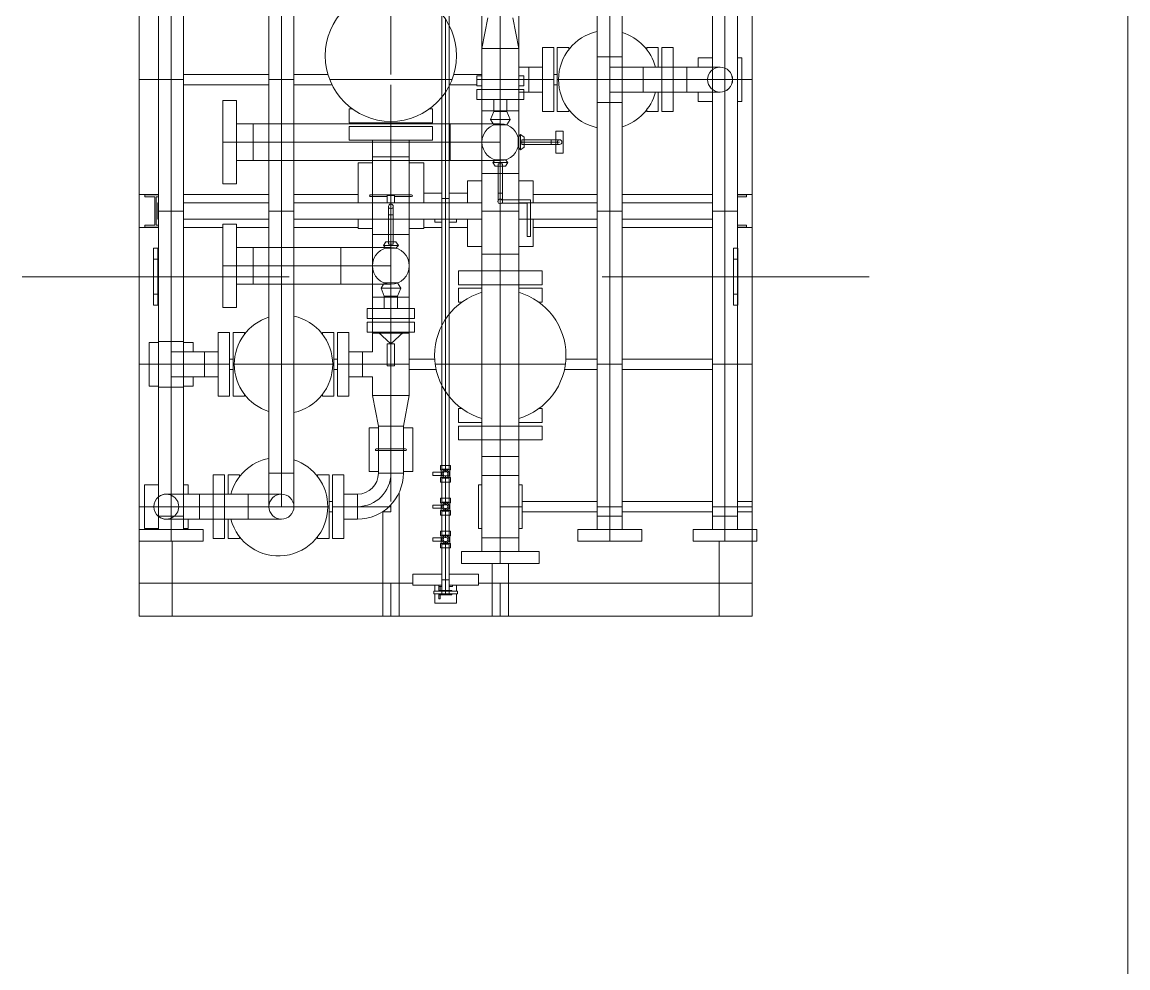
# Model space of a CAD drawing. Header units: inches. Extents: x -1128 to 651, y 96 to 845.
# Drawn here: x -1039.648 to -1035.088, y 711.425 to 715.323 of the extents above; entities that cross this region are included whole.
import ezdxf

# ---------------------------------------------------------------- set-up
doc = ezdxf.new("R2010")
doc.units = ezdxf.units.IN
doc.header["$MEASUREMENT"] = 0
doc.layers.add('EQUIPMENT LAYOUT-EMBED 1_DWG$0$DwgTemplate', color=7, linetype='Continuous')
doc.layers.add('Layout', color=6, linetype='Continuous', lineweight=18)

# ---------------------------------------------------------------- blocks, each defined once
blk = doc.blocks.new('A$C55974CAD')
at = {"layer": 'EQUIPMENT LAYOUT-EMBED 1_DWG$0$DwgTemplate', "color": 1, "lineweight": 0}
for p, q in [((39.65, 17.335), (39.65, 16.735)), ((38.1, 16.8), (38.1, 14)), ((38.1, 16.8), (38.25, 16.8)), ((38.1, 16.8), (38.4429, 16.8)), ((38.1, 16.65), (38.1, 16.8)), ((38.25, 16.8), (38.25, 15.55)), ((38.4953, 16.8), (47.7, 16.8)), ((39.875, 16.8), (40.025, 16.8)), ((39.875, 16.8), (39.875, 16.7112)), ((39.876, 16.775), (39.876, 16.7112)), ((39.885, 16.775), (39.876, 16.775)), ((39.885, 16.728), (39.885, 16.775)), ((40.024, 16.775), (40.015, 16.775)), ((40.015, 16.775), (40.015, 16.728)), ((40.024, 16.7112), (40.024, 16.775)), ((40.025, 16.8), (40.025, 16.7112)), ((39.65, 16.735), (39.65, 16.715)), ((40.015, 16.728), (39.885, 16.728)), ((39.65, 16.715), (39.65, 16.7112)), ((39.65, 16.7112), (39.65, 16.5969)), ((39.885, 16.7112), (39.885, 16.722)), ((39.885, 16.722), (40.015, 16.722)), ((39.9125, 16.7153), (39.9125, 16.7112)), ((39.9125, 16.7153), (39.9875, 16.7153)), ((39.9875, 16.7153), (39.9875, 16.7112)), ((40.015, 16.722), (40.015, 16.7112)), ((38.1, 16.65), (38.4429, 16.65)), ((39.3546, 16.65), (39.3546, 16.65)), ((39.65, 16.5969), (39.65, 16.4183)), ((39.875, 16.5969), (39.875, 16.4183)), ((39.9125, 16.5969), (39.9125, 16.2071)), ((39.9875, 16.5969), (39.9875, 16.2071)), ((40.025, 16.5969), (40.025, 16.2071)), ((40.526, 16.5969), (40.526, 16.2071)), ((40.574, 16.5969), (40.574, 16.2071)), ((39.226, 16.3873), (39.226, 16.3713)), ((39.274, 16.3873), (39.274, 16.3713)), ((39.65, 16.4183), (39.65, 16.115)), ((39.875, 16.3548), (39.875, 16.2071)), ((39.875, 16.0928), (39.875, 15.8)), ((39.9125, 16.0928), (39.9125, 15.2341)), ((39.9875, 16.0928), (39.9875, 15.2341)), ((40.025, 16.0928), (40.025, 15.8)), ((40.526, 16.0928), (40.526, 15.9188)), ((40.574, 16.0928), (40.574, 15.9376)), ((38.576, 15.9327), (38.576, 15.9167)), ((38.624, 15.9327), (38.624, 15.9167)), ((39.226, 15.9103), (39.226, 15.8943)), ((39.274, 15.9103), (39.274, 15.8943)), ((39.226, 15.78), (39.226, 15.78)), ((39.274, 15.78), (39.274, 15.78)), ((38.5772, 15.6875), (38.1, 15.6875)), ((38.1, 15.6125), (38.1, 15.6875)), ((38.576, 15.6893), (38.576, 15.65)), ((39.1073, 15.6875), (39.1072, 15.6875)), ((39.5573, 15.6875), (39.5572, 15.6875)), ((40.3527, 15.6875), (40.3486, 15.6875)), ((38.6638, 15.6125), (38.1, 15.6125)), ((38.6086, 15.65), (38.576, 15.65)), ((39.1073, 15.6125), (39.1072, 15.6125)), ((39.5573, 15.6125), (39.5572, 15.6125)), ((40.3527, 15.6125), (40.3486, 15.6125)), ((39.226, 15.5658), (39.226, 15.4429)), ((39.274, 15.5658), (39.274, 15.4495)), ((39.875, 15.5), (39.875, 15.4167)), ((39.875, 15.3833), (39.875, 15.3)), ((40.526, 15.3812), (40.526, 15.2579)), ((40.574, 15.3623), (40.574, 15.2341)), ((38.25, 15.25), (38.25, 14)), ((38.1, 15.1125), (38.1, 15.1875)), ((38.3399, 15.1875), (38.1, 15.1875)), ((38.3399, 15.1125), (38.1, 15.1125)), ((39.9125, 15.0658), (39.9125, 14.7071)), ((39.9875, 15.0658), (39.9875, 14.7071)), ((38.576, 15.05), (38.576, 14.7071)), ((38.624, 15.05), (38.624, 14.7071)), ((40.526, 15.0199), (40.526, 15.0199)), ((40.574, 15.0199), (40.574, 15.0199)), ((39.875, 15), (39.875, 14.7071)), ((40.025, 15), (40.025, 14.7071)), ((40.526, 14.8896), (40.526, 14.9056)), ((40.574, 14.8896), (40.574, 14.9056)), ((39.226, 14.7071), (39.226, 14.8571)), ((39.274, 14.7071), (39.274, 14.8504)), ((39.65, 14.5928), (39.65, 14.685)), ((38.576, 14.5928), (38.576, 14.1807)), ((38.624, 14.5928), (38.624, 14.1807)), ((39.226, 14.1807), (39.226, 14.5928)), ((39.274, 14.1807), (39.274, 14.5928)), ((39.65, 14.1807), (39.65, 14.5928)), ((39.875, 14.5928), (39.875, 14.1807)), ((39.9125, 14.5928), (39.9125, 14.1807)), ((39.9875, 14.5928), (39.9875, 14.1807)), ((40.025, 14.5928), (40.025, 14.1807)), ((38.1, 14), (38.1, 14.15)), ((38.4429, 14.15), (38.1, 14.15)), ((39.65, 14.065), (39.65, 14.1807)), ((38.576, 14.0664), (38.576, 14)), ((38.624, 14.0664), (38.624, 14)), ((39.65, 13.465), (39.65, 14.065)), ((39.875, 14.0664), (39.875, 14)), ((39.876, 14.0664), (39.876, 14.025)), ((39.885, 14.025), (39.885, 14.0664)), ((40.015, 14.0664), (40.015, 14.025)), ((40.024, 14.025), (40.024, 14.0664)), ((40.025, 14.0664), (40.025, 14)), ((38.25, 14), (38.1, 14)), ((38.4429, 14), (38.1, 14)), ((47.7, 14), (38.4953, 14)), ((38.624, 14), (38.576, 14)), ((40.025, 14), (39.875, 14)), ((39.876, 14.025), (39.885, 14.025)), ((40.015, 14.025), (40.024, 14.025)), ((60.9761, 12.2825), (27.3, 12.2825))]:
    blk.add_line(p, q, dxfattribs=at)
at = {"layer": 'EQUIPMENT LAYOUT-EMBED 1_DWG$0$DwgTemplate', "color": 7, "lineweight": 0}
for p, q in [((38.4429, 16.8001), (38.4429, 16.654)), ((38.4953, 16.8001), (38.4429, 16.8001)), ((38.4953, 16.8001), (38.4953, 16.654)), ((38.5572, 16.7112), (38.4953, 16.7112)), ((38.5428, 16.5969), (38.5428, 16.6764)), ((38.5572, 16.7112), (38.5572, 16.654)), ((38.5572, 16.7112), (38.5572, 16.5969)), ((38.5572, 16.7112), (39.1453, 16.7112)), ((38.6, 16.6764), (38.6, 16.5969)), ((38.6571, 16.6764), (38.6571, 16.5969)), ((39.1453, 16.5969), (39.1453, 16.7112)), ((39.1453, 16.7112), (39.3546, 16.7112)), ((39.1453, 16.7112), (39.1453, 16.5969)), ((39.3546, 16.5969), (39.3546, 16.7112)), ((39.3546, 16.7112), (39.3546, 16.5969)), ((39.3546, 16.7112), (42.2453, 16.7112)), ((38.4429, 16.654), (38.5572, 16.654)), ((38.4429, 16.654), (38.4429, 16.508)), ((38.4953, 16.654), (38.4953, 16.508)), ((38.5572, 16.654), (38.5572, 16.5969)), ((39.1453, 16.654), (38.5572, 16.654)), ((39.3546, 16.654), (39.1453, 16.654)), ((39.1453, 16.654), (39.1454, 16.654)), ((39.1454, 16.654), (39.1454, 16.654)), ((39.1928, 16.654), (39.1928, 16.5969)), ((39.25, 16.5969), (39.25, 16.654)), ((39.3071, 16.5969), (39.3071, 16.654)), ((39.3546, 16.654), (39.3546, 16.654)), ((42.2453, 16.654), (39.3546, 16.654)), ((38.5572, 16.5969), (38.4953, 16.5969)), ((38.5428, 16.524), (38.5428, 16.5969)), ((38.5572, 16.5969), (39.1453, 16.5969)), ((38.6, 16.5969), (38.6, 16.524)), ((38.6571, 16.5969), (38.6571, 16.524)), ((39.1453, 16.5969), (39.3546, 16.5969)), ((39.1928, 16.5969), (39.1928, 16.5016)), ((39.25, 16.5016), (39.25, 16.5969)), ((39.3071, 16.5016), (39.3071, 16.5969)), ((39.3546, 16.5969), (42.2453, 16.5969)), ((38.5428, 16.524), (38.6571, 16.524)), ((38.5428, 16.3024), (38.5428, 16.524)), ((38.6571, 16.524), (38.5428, 16.524)), ((38.6, 16.524), (38.6, 16.3024)), ((38.6, 16.524), (38.6, 16.524)), ((38.6, 16.524), (38.6, 16.524)), ((38.6571, 16.3024), (38.6571, 16.524)), ((38.4953, 16.508), (38.4429, 16.508)), ((39.1928, 16.5016), (39.25, 16.5016)), ((39.1928, 16.5016), (39.1928, 16.4397)), ((39.1928, 16.5016), (39.25, 16.5016)), ((39.25, 16.3873), (39.25, 16.5016)), ((39.25, 16.5016), (39.3071, 16.5016)), ((39.25, 16.5016), (39.25, 16.5016)), ((39.25, 16.5016), (39.25, 16.5016)), ((39.25, 16.5016), (39.3071, 16.5016)), ((39.3071, 16.5016), (39.3071, 16.4397)), ((38.4539, 16.4621), (38.5428, 16.4621)), ((38.4539, 16.4621), (38.4539, 16.4097)), ((38.5428, 16.4621), (38.6, 16.4621)), ((38.6, 16.4621), (38.6571, 16.4621)), ((38.6571, 16.4621), (38.746, 16.4621)), ((38.746, 16.4621), (38.746, 16.4097)), ((39.1039, 16.4397), (39.25, 16.4397)), ((39.1039, 16.4397), (39.1039, 16.3873)), ((39.25, 16.4397), (39.396, 16.4397)), ((39.396, 16.4397), (39.396, 16.3873)), ((38.4539, 16.4097), (38.5428, 16.4097)), ((38.5428, 16.4097), (38.6, 16.4097)), ((38.6, 16.4097), (38.6571, 16.4097)), ((38.6571, 16.4097), (38.746, 16.4097)), ((39.1039, 16.3873), (39.25, 16.3873)), ((39.25, 16.3873), (39.396, 16.3873)), ((39.7, 16.4183), (39.5095, 16.4183)), ((39.5095, 16.3548), (39.5095, 16.4183)), ((39.7, 16.4183), (39.7, 16.2786)), ((39.8905, 16.4183), (39.7, 16.4183)), ((39.8905, 16.3548), (39.8905, 16.4183)), ((40.2645, 16.4183), (40.074, 16.4183)), ((40.074, 16.3548), (40.074, 16.4183)), ((40.2645, 16.4183), (40.2645, 16.2786)), ((40.455, 16.4183), (40.2645, 16.4183)), ((40.455, 16.3548), (40.455, 16.4183)), ((39.7, 16.3548), (39.5095, 16.3548)), ((39.6159, 16.2786), (39.6159, 16.3548)), ((39.8905, 16.3548), (39.7, 16.3548)), ((39.7841, 16.2786), (39.7841, 16.3548)), ((40.2645, 16.3548), (40.074, 16.3548)), ((40.1804, 16.2786), (40.1804, 16.3548)), ((40.455, 16.3548), (40.2645, 16.3548)), ((40.3486, 16.2786), (40.3486, 16.3548)), ((38.5428, 16.3024), (38.6571, 16.3024)), ((38.6, 16.3024), (38.5428, 16.3024)), ((38.5428, 16.3024), (38.5428, 16.15)), ((38.6, 16.3024), (38.6, 16.3024)), ((38.6, 16.3024), (38.6, 16.3024)), ((38.6, 16.3024), (38.6, 16.2071)), ((38.6571, 16.3024), (38.6, 16.3024)), ((38.6571, 16.2071), (38.6571, 16.3024)), ((39.7841, 16.2786), (39.6159, 16.2786)), ((39.6159, 16.2786), (39.6159, 16.2071)), ((39.7, 16.2786), (39.6159, 16.2786)), ((39.7, 16.2071), (39.7, 16.2786)), ((39.7841, 16.2786), (39.7, 16.2786)), ((39.7841, 16.2786), (39.7841, 16.2071)), ((40.2645, 16.2786), (40.1804, 16.2786)), ((40.3486, 16.2786), (40.1804, 16.2786)), ((40.1804, 16.2786), (40.1804, 16.2071)), ((40.3486, 16.2786), (40.2645, 16.2786)), ((40.2645, 16.2071), (40.2645, 16.2786)), ((40.3486, 16.2786), (40.3486, 16.2071)), ((38.6, 16.2071), (38.7524, 16.2071)), ((38.6, 16.2071), (38.6, 16.15)), ((38.6571, 16.15), (38.6571, 16.2071)), ((38.7524, 16.2071), (38.7524, 16.0928)), ((38.7524, 16.2071), (41.5953, 16.2071)), ((38.7524, 16.0928), (38.7524, 16.2071)), ((39.6159, 16.2071), (39.6159, 16.0928)), ((39.7, 16.0928), (39.7, 16.2071)), ((39.7841, 16.2071), (39.7841, 16.0928)), ((40.1804, 16.2071), (40.1804, 16.0928)), ((40.2645, 16.0928), (40.2645, 16.2071)), ((40.3486, 16.2071), (40.3486, 16.0928)), ((38.7524, 16.15), (38.6, 16.15)), ((41.5953, 16.15), (38.7524, 16.15)), ((38.7524, 16.15), (38.7524, 16.15)), ((38.7524, 16.15), (38.7524, 16.15)), ((38.7524, 16.0928), (38.6, 16.0928)), ((38.7524, 16.0928), (41.5953, 16.0928)), ((39.6159, 16.0928), (39.6159, 15.8786)), ((39.7, 15.8786), (39.7, 16.0928)), ((39.7841, 16.0928), (39.7841, 15.8786)), ((40.1804, 16.0928), (40.1804, 15.3786)), ((40.2645, 15.3786), (40.2645, 16.0928)), ((40.3486, 16.0928), (40.3486, 15.3786)), ((38.6, 15.9167), (38.4539, 15.9167)), ((38.4539, 15.8643), (38.4539, 15.9167)), ((38.6, 15.9167), (38.6, 15.8024)), ((38.746, 15.9167), (38.6, 15.9167)), ((38.746, 15.8643), (38.746, 15.9167)), ((39.25, 15.8943), (39.1039, 15.8943)), ((39.1039, 15.8419), (39.1039, 15.8943)), ((39.25, 15.8943), (39.25, 15.78)), ((39.396, 15.8943), (39.25, 15.8943)), ((39.396, 15.8419), (39.396, 15.8943)), ((39.7841, 15.8786), (39.6159, 15.8786)), ((39.6159, 15.8786), (39.7841, 15.8786)), ((39.6159, 15.65), (39.6159, 15.8786)), ((39.7, 15.8786), (39.7, 15.8786)), ((39.7, 15.8786), (39.7, 15.8786)), ((39.7, 15.65), (39.7, 15.8786)), ((39.7841, 15.8786), (39.7841, 15.65)), ((38.6, 15.8643), (38.4539, 15.8643)), ((38.5428, 15.8024), (38.5428, 15.8643)), ((38.746, 15.8643), (38.6, 15.8643)), ((38.6571, 15.8024), (38.6571, 15.8643)), ((39.25, 15.8419), (39.1039, 15.8419)), ((39.1928, 15.78), (39.1928, 15.8419)), ((39.396, 15.8419), (39.25, 15.8419)), ((39.3071, 15.78), (39.3071, 15.8419)), ((40.2732, 15.65), (40.2732, 15.8405)), ((40.2732, 15.8405), (40.3367, 15.8405)), ((40.3367, 15.65), (40.3367, 15.8405)), ((38.6571, 15.8024), (38.5428, 15.8024)), ((38.6, 15.8024), (38.5428, 15.8024)), ((38.6, 15.8024), (38.6, 15.8024)), ((38.6, 15.8024), (38.6, 15.8024)), ((38.6571, 15.8024), (38.6, 15.8024)), ((39.3071, 15.78), (39.1928, 15.78)), ((39.1928, 15.7341), (39.1928, 15.78)), ((39.25, 15.78), (39.1928, 15.78)), ((39.25, 15.78), (39.25, 15.78)), ((39.25, 15.78), (39.25, 15.6666)), ((39.3071, 15.78), (39.25, 15.78)), ((39.3071, 15.7341), (39.3071, 15.78)), ((38.9675, 15.7071), (39.1072, 15.7341)), ((39.1072, 15.5658), (39.1072, 15.7341)), ((39.1073, 15.7341), (39.1073, 15.5658)), ((39.1928, 15.7341), (39.1073, 15.7341)), ((39.3927, 15.7341), (39.3071, 15.7341)), ((39.3927, 15.7341), (39.3927, 15.7038)), ((39.3927, 15.7038), (39.3927, 15.7341)), ((39.3969, 15.7341), (39.3927, 15.7341)), ((39.4429, 15.7341), (39.3969, 15.7341)), ((39.4589, 15.7341), (39.4429, 15.7341)), ((39.4589, 15.7579), (39.4589, 15.65)), ((39.5049, 15.7579), (39.4589, 15.7579)), ((39.5049, 15.7341), (39.4589, 15.7341)), ((39.5049, 15.7579), (39.5049, 15.65)), ((39.5572, 15.7341), (39.5049, 15.7341)), ((39.5572, 15.6801), (39.5572, 15.7341)), ((39.5573, 15.7341), (39.5573, 15.6801)), ((39.6159, 15.7341), (39.5573, 15.7341)), ((39.7841, 15.7341), (39.6159, 15.7341)), ((39.8427, 15.7341), (39.7841, 15.7341)), ((39.8427, 15.7341), (39.8427, 15.6606)), ((39.8427, 15.6606), (39.8427, 15.7341)), ((39.9125, 15.7341), (39.8427, 15.7341)), ((39.9875, 15.7341), (39.9125, 15.7341)), ((40.0159, 15.7341), (39.9875, 15.7341)), ((40.0239, 15.7341), (40.0159, 15.7341)), ((40.1804, 15.7341), (40.0239, 15.7341)), ((40.197, 15.7341), (40.1804, 15.7341)), ((40.197, 15.65), (40.197, 15.7341)), ((40.197, 15.7341), (40.2732, 15.7341)), ((40.197, 15.65), (40.197, 15.7341)), ((38.7524, 15.65), (38.7524, 15.7071)), ((38.856, 15.7071), (38.7524, 15.7071)), ((38.7524, 15.7071), (38.7524, 15.5928)), ((38.864, 15.7071), (38.856, 15.7071)), ((38.9675, 15.7071), (38.864, 15.7071)), ((38.9675, 15.7071), (38.9675, 15.5928)), ((38.9675, 15.65), (38.9675, 15.7071)), ((39.25, 15.6666), (39.25, 15.65)), ((39.3927, 15.7038), (39.3927, 15.5962)), ((39.3927, 15.5962), (39.3927, 15.7038)), ((39.5605, 15.6801), (39.5049, 15.6801)), ((39.5572, 15.6198), (39.5572, 15.6801)), ((39.5573, 15.6801), (39.5573, 15.65)), ((39.5605, 15.6801), (39.5971, 15.6952)), ((39.5605, 15.6801), (39.5605, 15.65)), ((39.5605, 15.65), (39.5605, 15.6801)), ((39.5971, 15.65), (39.5971, 15.6952)), ((39.6159, 15.6836), (39.5971, 15.6952)), ((39.6215, 15.6801), (39.6159, 15.6836)), ((39.6215, 15.65), (39.6215, 15.6801)), ((39.7809, 15.673), (39.7841, 15.6762)), ((39.7809, 15.673), (39.7809, 15.65)), ((39.7841, 15.6762), (39.7924, 15.6845)), ((39.7924, 15.6845), (39.7924, 15.65)), ((39.8095, 15.673), (39.7924, 15.6845)), ((39.8095, 15.673), (39.8095, 15.65)), ((38.7524, 15.65), (38.856, 15.65)), ((38.7524, 15.5928), (38.7524, 15.65)), ((38.7524, 15.65), (38.7524, 15.65)), ((38.7524, 15.65), (38.7524, 15.65)), ((38.856, 15.65), (38.864, 15.65)), ((38.864, 15.65), (38.9675, 15.65)), ((39.1072, 15.65), (38.9675, 15.65)), ((38.9675, 15.5928), (38.9675, 15.65)), ((39.1072, 15.65), (39.1073, 15.65)), ((39.1073, 15.65), (39.2429, 15.65)), ((39.2429, 15.65), (39.3927, 15.65)), ((39.3927, 15.65), (39.3927, 15.65)), ((39.3927, 15.65), (39.3927, 15.65)), ((39.3927, 15.65), (39.4429, 15.65)), ((39.4429, 15.65), (39.4589, 15.65)), ((39.4589, 15.65), (39.5605, 15.65)), ((39.4589, 15.65), (39.4589, 15.542)), ((39.5049, 15.65), (39.5049, 15.542)), ((39.5605, 15.6198), (39.5049, 15.6198)), ((39.5572, 15.5658), (39.5572, 15.6198)), ((39.5573, 15.65), (39.5573, 15.6198)), ((39.5573, 15.6198), (39.5573, 15.5658)), ((39.5605, 15.65), (39.7937, 15.65)), ((39.5605, 15.65), (39.5605, 15.6198)), ((39.5605, 15.65), (39.5605, 15.65)), ((39.5605, 15.65), (39.5605, 15.65)), ((39.5605, 15.6198), (39.5605, 15.65)), ((39.5605, 15.6198), (39.5971, 15.6047)), ((39.5971, 15.6047), (39.5971, 15.65)), ((39.6215, 15.6198), (39.5971, 15.6047)), ((39.6215, 15.6198), (39.6215, 15.65)), ((39.7809, 15.65), (39.7809, 15.627)), ((39.7809, 15.627), (39.7924, 15.6155)), ((39.7924, 15.65), (39.7924, 15.6155)), ((39.8095, 15.627), (39.7924, 15.6155)), ((39.7937, 15.65), (39.7937, 15.65)), ((39.7986, 15.65), (39.7937, 15.65)), ((39.7986, 15.6393), (39.7986, 15.6606)), ((39.8095, 15.6606), (39.7986, 15.6606)), ((39.8095, 15.65), (39.7986, 15.65)), ((39.7986, 15.65), (39.8095, 15.65)), ((39.8095, 15.6393), (39.7986, 15.6393)), ((39.9125, 15.6606), (39.8095, 15.6606)), ((39.8095, 15.65), (39.8095, 15.627)), ((39.8095, 15.65), (39.9125, 15.65)), ((39.9125, 15.6393), (39.8095, 15.6393)), ((39.8427, 15.6606), (39.8427, 15.65)), ((39.8427, 15.65), (39.8427, 15.6606)), ((39.8427, 15.65), (39.8427, 15.6393)), ((39.8427, 15.6393), (39.8427, 15.65)), ((39.8427, 15.6393), (39.8427, 15.5658)), ((39.8427, 15.5658), (39.8427, 15.6393)), ((39.9326, 15.6606), (39.9125, 15.6606)), ((39.9125, 15.65), (39.9326, 15.65)), ((39.9326, 15.6393), (39.9125, 15.6393)), ((39.9326, 15.6606), (39.9326, 15.65)), ((39.9707, 15.6606), (39.9326, 15.6606)), ((39.9326, 15.6393), (39.9326, 15.6606)), ((39.9326, 15.65), (39.9326, 15.65)), ((39.9326, 15.65), (39.9326, 15.65)), ((39.9326, 15.65), (39.9707, 15.65)), ((39.9326, 15.65), (39.9326, 15.6393)), ((39.9326, 15.6393), (39.9707, 15.6393)), ((39.9707, 15.65), (40.0239, 15.65)), ((40.0239, 15.65), (40.1804, 15.65)), ((40.1804, 15.65), (40.197, 15.65)), ((40.197, 15.65), (40.3367, 15.65)), ((40.197, 15.5658), (40.197, 15.65)), ((40.197, 15.5658), (40.197, 15.65)), ((40.2732, 15.4595), (40.2732, 15.65)), ((40.3367, 15.4595), (40.3367, 15.65)), ((38.856, 15.5928), (38.7524, 15.5928)), ((38.864, 15.5928), (38.856, 15.5928)), ((38.9675, 15.5928), (38.864, 15.5928)), ((38.9675, 15.5928), (39.1072, 15.5658)), ((39.3927, 15.5658), (39.1073, 15.5658)), ((39.3927, 15.5962), (39.3927, 15.5658)), ((39.3927, 15.5658), (39.3927, 15.5962)), ((39.3969, 15.5658), (39.3927, 15.5658)), ((39.4429, 15.5658), (39.3969, 15.5658)), ((39.4589, 15.5658), (39.4429, 15.5658)), ((39.5049, 15.5658), (39.4589, 15.5658)), ((39.5572, 15.5658), (39.5049, 15.5658)), ((39.8427, 15.5658), (39.5573, 15.5658)), ((39.9125, 15.5658), (39.8427, 15.5658)), ((39.9875, 15.5658), (39.9125, 15.5658)), ((40.0159, 15.5658), (39.9875, 15.5658)), ((40.0239, 15.5658), (40.0159, 15.5658)), ((40.1804, 15.5658), (40.0239, 15.5658)), ((40.197, 15.5658), (40.1804, 15.5658)), ((40.197, 15.5658), (40.2732, 15.5658)), ((39.5049, 15.542), (39.4589, 15.542)), ((38.1968, 15.4), (38.1968, 15.4278)), ((38.1968, 15.4278), (38.2017, 15.4278)), ((38.2, 15.3833), (38.2, 15.4167)), ((38.2175, 15.4167), (38.2, 15.4167)), ((38.2017, 15.4539), (38.2017, 15.4)), ((38.2145, 15.4539), (38.2017, 15.4539)), ((38.2145, 15.4539), (38.2145, 15.4)), ((38.2145, 15.4278), (38.2175, 15.4278)), ((38.2175, 15.4), (38.2175, 15.4278)), ((38.4119, 15.4167), (38.2175, 15.4167)), ((38.4119, 15.423), (38.4119, 15.4)), ((38.4325, 15.423), (38.4119, 15.423)), ((38.4294, 15.4167), (38.4119, 15.4167)), ((38.4294, 15.3833), (38.4294, 15.4167)), ((38.4325, 15.423), (38.4325, 15.4)), ((38.4425, 15.4198), (38.4325, 15.4198)), ((38.4425, 15.459), (38.4575, 15.459)), ((38.4425, 15.459), (38.4425, 15.4076)), ((38.4575, 15.4198), (38.4425, 15.4198)), ((38.4575, 15.459), (38.4575, 15.4076)), ((38.4675, 15.4198), (38.4575, 15.4198)), ((38.4675, 15.4), (38.4675, 15.423)), ((38.4675, 15.423), (38.4881, 15.423)), ((38.4675, 15.4198), (38.4675, 15.4)), ((38.4706, 15.3833), (38.4706, 15.4167)), ((38.4881, 15.4167), (38.4706, 15.4167)), ((38.4881, 15.4), (38.4881, 15.423)), ((38.5619, 15.4167), (38.4881, 15.4167)), ((38.5619, 15.423), (38.5619, 15.4)), ((38.5825, 15.423), (38.5619, 15.423)), ((38.5794, 15.4167), (38.5619, 15.4167)), ((38.5794, 15.3833), (38.5794, 15.4167)), ((38.5825, 15.423), (38.5825, 15.4)), ((38.5925, 15.4198), (38.5825, 15.4198)), ((38.5925, 15.459), (38.6075, 15.459)), ((38.5925, 15.459), (38.5925, 15.4076)), ((38.6075, 15.4198), (38.5925, 15.4198)), ((38.6075, 15.459), (38.6075, 15.4076)), ((38.6175, 15.4198), (38.6075, 15.4198)), ((38.6175, 15.4), (38.6175, 15.423)), ((38.6175, 15.423), (38.6381, 15.423)), ((38.6175, 15.4198), (38.6175, 15.4)), ((38.6206, 15.3833), (38.6206, 15.4167)), ((38.6381, 15.4167), (38.6206, 15.4167)), ((38.6381, 15.4), (38.6381, 15.423)), ((38.7119, 15.4167), (38.6381, 15.4167)), ((38.7119, 15.423), (38.7119, 15.4)), ((38.7325, 15.423), (38.7119, 15.423)), ((38.7294, 15.4167), (38.7119, 15.4167)), ((38.7294, 15.3833), (38.7294, 15.4167)), ((38.7325, 15.423), (38.7325, 15.4)), ((38.7425, 15.4198), (38.7325, 15.4198)), ((38.7425, 15.459), (38.7575, 15.459)), ((38.7425, 15.459), (38.7425, 15.4076)), ((38.7575, 15.4198), (38.7425, 15.4198)), ((38.7575, 15.459), (38.7575, 15.4076)), ((38.7675, 15.4198), (38.7575, 15.4198)), ((38.7675, 15.4), (38.7675, 15.423)), ((38.7675, 15.423), (38.7881, 15.423)), ((38.7675, 15.4198), (38.7675, 15.4)), ((38.7706, 15.3833), (38.7706, 15.4167)), ((38.7881, 15.4167), (38.7706, 15.4167)), ((38.7881, 15.4), (38.7881, 15.423)), ((39.1534, 15.4167), (38.7881, 15.4167)), ((39.4282, 15.4167), (39.1534, 15.4167)), ((39.9125, 15.4167), (39.4282, 15.4167)), ((39.9875, 15.4167), (39.9125, 15.4167)), ((40.1804, 15.4167), (39.9875, 15.4167)), ((40.3486, 15.4167), (40.1804, 15.4167)), ((40.2732, 15.4595), (40.3367, 15.4595)), ((40.4706, 15.4167), (40.3486, 15.4167)), ((40.8478, 15.4167), (40.4706, 15.4167)), ((38.1968, 15.3722), (38.1968, 15.4)), ((38.1968, 15.3722), (38.2017, 15.3722)), ((38.2017, 15.4), (38.2, 15.4)), ((38.2, 15.4), (38.2175, 15.4)), ((38.2175, 15.3833), (38.2, 15.3833)), ((38.2017, 15.4), (38.2017, 15.346)), ((38.2145, 15.4), (38.2145, 15.346)), ((38.2145, 15.3722), (38.2175, 15.3722)), ((38.2175, 15.3722), (38.2175, 15.4)), ((38.2175, 15.4), (38.4119, 15.4)), ((38.4119, 15.3833), (38.2175, 15.3833)), ((38.4119, 15.4), (38.4294, 15.4)), ((38.4119, 15.4), (38.4294, 15.4)), ((38.4119, 15.4), (38.4119, 15.377)), ((38.4294, 15.3833), (38.4119, 15.3833)), ((38.4325, 15.377), (38.4119, 15.377)), ((38.4294, 15.4), (38.4325, 15.4)), ((38.4325, 15.4), (38.4393, 15.4)), ((38.4325, 15.4), (38.4325, 15.377)), ((38.4675, 15.3802), (38.4325, 15.3802)), ((38.4393, 15.4), (38.4425, 15.4)), ((38.4575, 15.4), (38.4607, 15.4)), ((38.4607, 15.4), (38.4675, 15.4)), ((38.4706, 15.4), (38.4675, 15.4)), ((38.4675, 15.4), (38.4675, 15.4)), ((38.4675, 15.4), (38.4675, 15.3802)), ((38.4675, 15.377), (38.4675, 15.4)), ((38.4675, 15.377), (38.4881, 15.377)), ((38.4706, 15.4), (38.4881, 15.4)), ((38.4881, 15.4), (38.4706, 15.4)), ((38.4881, 15.3833), (38.4706, 15.3833)), ((38.4881, 15.4), (38.5619, 15.4)), ((38.4881, 15.377), (38.4881, 15.4)), ((38.5619, 15.3833), (38.4881, 15.3833)), ((38.5619, 15.4), (38.5794, 15.4)), ((38.5619, 15.4), (38.5619, 15.377)), ((38.5619, 15.4), (38.5794, 15.4)), ((38.5794, 15.3833), (38.5619, 15.3833)), ((38.5825, 15.377), (38.5619, 15.377)), ((38.5794, 15.4), (38.5825, 15.4)), ((38.5825, 15.4), (38.5893, 15.4)), ((38.5825, 15.4), (38.5825, 15.377)), ((38.6175, 15.3802), (38.5825, 15.3802)), ((38.5893, 15.4), (38.5925, 15.4)), ((38.6075, 15.4), (38.6107, 15.4)), ((38.6107, 15.4), (38.6175, 15.4)), ((38.6175, 15.4), (38.6175, 15.4)), ((38.6206, 15.4), (38.6175, 15.4)), ((38.6175, 15.4), (38.6175, 15.3802)), ((38.6175, 15.377), (38.6175, 15.4)), ((38.6175, 15.377), (38.6381, 15.377)), ((38.6381, 15.4), (38.6206, 15.4)), ((38.6206, 15.4), (38.6381, 15.4)), ((38.6381, 15.3833), (38.6206, 15.3833)), ((38.6381, 15.377), (38.6381, 15.4)), ((38.6381, 15.4), (38.7119, 15.4)), ((38.7119, 15.3833), (38.6381, 15.3833)), ((38.7119, 15.4), (38.7294, 15.4)), ((38.7119, 15.4), (38.7119, 15.377)), ((38.7119, 15.4), (38.7294, 15.4)), ((38.7294, 15.3833), (38.7119, 15.3833)), ((38.7325, 15.377), (38.7119, 15.377)), ((38.7294, 15.4), (38.7325, 15.4)), ((38.7325, 15.4), (38.7393, 15.4)), ((38.7325, 15.4), (38.7325, 15.377)), ((38.7675, 15.3802), (38.7325, 15.3802)), ((38.7393, 15.4), (38.7425, 15.4)), ((38.7575, 15.4), (38.7607, 15.4)), ((38.7607, 15.4), (38.7675, 15.4)), ((38.7706, 15.4), (38.7675, 15.4)), ((38.7675, 15.4), (38.7675, 15.4)), ((38.7675, 15.4), (38.7675, 15.3802)), ((38.7675, 15.377), (38.7675, 15.4)), ((38.7675, 15.377), (38.7881, 15.377)), ((38.7881, 15.4), (38.7706, 15.4)), ((38.7706, 15.4), (38.7881, 15.4)), ((38.7881, 15.3833), (38.7706, 15.3833)), ((38.7881, 15.377), (38.7881, 15.4)), ((38.7881, 15.4), (39.125, 15.4)), ((39.1022, 15.3833), (38.7881, 15.3833)), ((39.4794, 15.3833), (39.1022, 15.3833)), ((39.125, 15.4), (39.4566, 15.4)), ((39.4566, 15.4), (39.9125, 15.4)), ((39.9125, 15.3833), (39.4794, 15.3833)), ((39.9125, 15.4), (39.9875, 15.4)), ((39.9875, 15.3833), (39.9125, 15.3833)), ((39.9875, 15.4), (40.1804, 15.4)), ((40.1804, 15.3833), (39.9875, 15.3833)), ((40.1804, 15.4), (40.3486, 15.4)), ((40.3486, 15.3833), (40.1804, 15.3833)), ((40.1804, 15.3786), (40.3486, 15.3786)), ((40.1804, 15.2341), (40.1804, 15.3786)), ((40.3486, 15.3786), (40.1804, 15.3786)), ((40.2645, 15.3786), (40.2645, 15.3786)), ((40.2645, 15.3786), (40.2645, 15.3786)), ((40.2645, 15.2341), (40.2645, 15.3786)), ((40.3486, 15.4), (40.4934, 15.4)), ((40.5218, 15.3833), (40.3486, 15.3833)), ((40.3486, 15.3786), (40.3486, 15.2341)), ((40.4934, 15.4), (40.825, 15.4)), ((40.7966, 15.3833), (40.5218, 15.3833)), ((41.0119, 15.3833), (40.7966, 15.3833)), ((38.2145, 15.346), (38.2017, 15.346)), ((38.3399, 15.3278), (38.3399, 15.15)), ((38.3955, 15.3278), (38.3399, 15.3278)), ((38.3955, 15.3278), (38.3955, 15.15)), ((38.9048, 15.2341), (38.9048, 15.3405)), ((38.9048, 15.3405), (38.9683, 15.3405)), ((38.9683, 15.2341), (38.9683, 15.3405)), ((39.6133, 15.3405), (39.6133, 15.2341)), ((39.6768, 15.3405), (39.6133, 15.3405)), ((39.6768, 15.3405), (39.6768, 15.2341)), ((38.4572, 15.2341), (38.3955, 15.2341)), ((38.4572, 15.0658), (38.4572, 15.2341)), ((38.4572, 15.2341), (38.7427, 15.2341)), ((38.4572, 15.2341), (38.4572, 15.15)), ((38.7427, 15.0658), (38.7427, 15.2341)), ((41.5572, 15.2341), (38.7427, 15.2341)), ((38.7427, 15.0658), (38.7427, 15.2341)), ((38.7427, 15.2341), (38.7427, 15.2341)), ((38.8286, 15.15), (38.8286, 15.2341)), ((38.8286, 15.15), (38.8286, 15.2341)), ((38.9048, 15.15), (38.9048, 15.2341)), ((38.9683, 15.15), (38.9683, 15.2341)), ((39.6133, 15.2341), (39.6133, 15.15)), ((39.6768, 15.2341), (39.6768, 15.15)), ((39.753, 15.2341), (39.753, 15.15)), ((39.753, 15.0658), (39.753, 15.2341)), ((40.1218, 15.0658), (40.1218, 15.2341)), ((40.1218, 15.2341), (40.1218, 15.15)), ((40.1804, 15.15), (40.1804, 15.2341)), ((40.2645, 15.15), (40.2645, 15.2341)), ((40.3486, 15.2341), (40.3486, 15.15)), ((40.4072, 15.0658), (40.4072, 15.2341)), ((40.4072, 15.2341), (40.4072, 15.15)), ((40.4596, 15.2341), (40.4596, 15.2579)), ((40.4596, 15.2579), (40.5056, 15.2579)), ((40.4596, 15.15), (40.4596, 15.2341)), ((40.5056, 15.2341), (40.5056, 15.2579)), ((40.5056, 15.15), (40.5056, 15.2341)), ((40.6927, 15.0658), (40.6927, 15.2341)), ((40.6927, 15.2341), (40.6927, 15.0658)), ((40.8324, 15.2071), (40.6927, 15.2341)), ((40.0319, 15.1606), (39.9938, 15.1606)), ((40.0319, 15.15), (40.0319, 15.1606)), ((40.0319, 15.15), (40.0319, 15.1606)), ((40.1659, 15.1606), (40.0319, 15.1606)), ((40.155, 15.173), (40.1721, 15.1845)), ((40.155, 15.127), (40.155, 15.173)), ((40.1659, 15.15), (40.1659, 15.1606)), ((40.1721, 15.1155), (40.1721, 15.1845)), ((40.1836, 15.173), (40.1721, 15.1845)), ((40.1836, 15.127), (40.1836, 15.173)), ((40.343, 15.1801), (40.3674, 15.1952)), ((40.343, 15.1801), (40.343, 15.1198)), ((40.3674, 15.1952), (40.3674, 15.1047)), ((40.404, 15.1801), (40.3674, 15.1952)), ((40.404, 15.1801), (40.404, 15.1198)), ((40.404, 15.15), (40.404, 15.1801)), ((40.404, 15.1801), (40.4596, 15.1801)), ((38.3399, 15.15), (38.4572, 15.15)), ((38.3399, 15.15), (38.3399, 14.9722)), ((38.3955, 15.15), (38.3955, 14.9722)), ((38.4572, 15.15), (38.4573, 15.15)), ((38.7427, 15.15), (38.4572, 15.15)), ((38.4572, 15.15), (38.4572, 15.0658)), ((38.4573, 15.15), (38.4573, 15.15)), ((38.7427, 15.15), (41.5572, 15.15)), ((38.7427, 15.15), (38.7427, 15.15)), ((38.8286, 15.0658), (38.8286, 15.15)), ((38.8286, 15.0658), (38.8286, 15.15)), ((38.9048, 15.0658), (38.9048, 15.15)), ((38.9683, 15.0658), (38.9683, 15.15)), ((39.6133, 15.15), (39.6133, 15.0658)), ((39.6768, 15.15), (39.6768, 15.0658)), ((39.753, 15.15), (39.753, 15.0658)), ((39.9863, 15.027), (39.9863, 15.1424)), ((39.9938, 15.1393), (40.0319, 15.1393)), ((40.0013, 15.0658), (40.0013, 15.1424)), ((40.0319, 15.1393), (40.0319, 15.15)), ((40.0319, 15.1393), (40.0319, 15.15)), ((40.1659, 15.1393), (40.0319, 15.1393)), ((40.1218, 15.15), (40.1218, 15.0658)), ((40.155, 15.127), (40.1721, 15.1155)), ((40.1659, 15.1393), (40.1659, 15.15)), ((40.1836, 15.127), (40.1721, 15.1155)), ((40.343, 15.1198), (40.3674, 15.1047)), ((40.404, 15.1198), (40.3674, 15.1047)), ((40.404, 15.1198), (40.404, 15.15)), ((40.404, 15.1198), (40.4596, 15.1198)), ((40.4072, 15.15), (40.4072, 15.0658)), ((40.4596, 15.0658), (40.4596, 15.15)), ((40.5056, 15.0658), (40.5056, 15.15)), ((40.55, 15.042), (40.55, 15.15)), ((38.4572, 15.0658), (38.3955, 15.0658)), ((38.4572, 15.0658), (38.7427, 15.0658)), ((41.5572, 15.0658), (38.7427, 15.0658)), ((38.7427, 15.0658), (38.7427, 15.0658)), ((38.9048, 14.9595), (38.9048, 15.0658)), ((38.9683, 14.9595), (38.9683, 15.0658)), ((39.6133, 15.0658), (39.6133, 14.9595)), ((39.6768, 15.0658), (39.6768, 14.9595)), ((40.0013, 15.012), (40.0013, 15.0658)), ((40.2383, 15.0658), (40.23, 15.0576)), ((40.299, 15.0576), (40.23, 15.0576)), ((40.2415, 15.0404), (40.23, 15.0576)), ((40.2415, 15.069), (40.2383, 15.0658)), ((40.2875, 15.069), (40.2415, 15.069)), ((40.2645, 15.0563), (40.2645, 15.0563)), ((40.2875, 15.069), (40.2907, 15.0658)), ((40.2875, 15.0404), (40.299, 15.0576)), ((40.2907, 15.0658), (40.299, 15.0576)), ((40.4596, 15.042), (40.4596, 15.0658)), ((40.4928, 15.0658), (40.4928, 15.042)), ((40.5056, 15.042), (40.5056, 15.0658)), ((40.6071, 15.0658), (40.6071, 15.0199)), ((40.8324, 15.0928), (40.6927, 15.0658)), ((39.8338, 15.012), (39.8338, 15.027)), ((39.8338, 15.027), (39.9125, 15.027)), ((39.8338, 15.012), (39.9125, 15.012)), ((39.9125, 15.027), (39.9863, 15.027)), ((39.9125, 15.012), (39.9863, 15.012)), ((39.9875, 15.012), (39.9863, 15.012)), ((40.0013, 15.012), (39.9875, 15.012)), ((40.2875, 15.0404), (40.2415, 15.0404)), ((40.2752, 15.0514), (40.2538, 15.0514)), ((40.2538, 15.0514), (40.2538, 15.0404)), ((40.2538, 15.0404), (40.2538, 14.9174)), ((40.2645, 15.0514), (40.2645, 15.0563)), ((40.2645, 15.0404), (40.2645, 15.0514)), ((40.2645, 15.0404), (40.2645, 15.0514)), ((40.2645, 14.9174), (40.2645, 15.0404)), ((40.2752, 15.0514), (40.2752, 15.0404)), ((40.2752, 15.0404), (40.2752, 14.9174)), ((40.4596, 15.042), (40.5056, 15.042)), ((40.4928, 15.042), (40.4928, 15.0199)), ((40.4928, 15.0199), (40.6071, 15.0199)), ((40.4928, 15.0199), (40.55, 15.0199)), ((40.4928, 15.0199), (40.4928, 14.958)), ((40.55, 15.0199), (40.55, 15.042)), ((40.55, 15.0199), (40.55, 15.0199)), ((40.55, 14.9056), (40.55, 15.0199)), ((40.55, 15.0199), (40.6071, 15.0199)), ((40.6071, 15.0199), (40.6071, 14.958)), ((38.3955, 14.9722), (38.3399, 14.9722)), ((38.9048, 14.9595), (38.9683, 14.9595)), ((39.6768, 14.9595), (39.6133, 14.9595)), ((40.4039, 14.958), (40.55, 14.958)), ((40.4039, 14.958), (40.4039, 14.9056)), ((40.55, 14.958), (40.696, 14.958)), ((40.696, 14.958), (40.696, 14.9056)), ((40.2645, 14.9174), (40.2538, 14.9174)), ((40.2538, 14.9174), (40.2538, 14.8959)), ((40.2752, 14.9174), (40.2538, 14.9174)), ((40.2645, 14.9174), (40.2645, 14.9174)), ((40.2645, 14.9174), (40.2645, 14.9174)), ((40.2645, 14.9174), (40.2645, 14.8959)), ((40.2752, 14.9174), (40.2645, 14.9174)), ((40.2752, 14.8959), (40.2752, 14.9174)), ((40.4039, 14.9056), (40.55, 14.9056)), ((40.55, 14.9056), (40.696, 14.9056)), ((40.2538, 14.8959), (40.2538, 14.8793)), ((40.2645, 14.8959), (40.2645, 14.8793)), ((40.2752, 14.8793), (40.2752, 14.8959)), ((38.4429, 14.796), (38.4429, 14.65)), ((38.4953, 14.796), (38.4429, 14.796)), ((38.4953, 14.796), (38.4953, 14.65)), ((38.5572, 14.7071), (38.4953, 14.7071)), ((38.5572, 14.7071), (38.5572, 14.65)), ((38.5572, 14.7071), (38.5572, 14.5928)), ((38.5572, 14.7071), (40.4453, 14.7071)), ((40.4453, 14.5928), (40.4453, 14.7071)), ((40.4453, 14.7071), (40.6546, 14.7071)), ((40.4453, 14.7071), (40.4453, 14.5928)), ((40.6546, 14.7071), (40.6546, 14.5928)), ((40.6546, 14.7071), (43.5453, 14.7071)), ((40.6546, 14.5928), (40.6546, 14.7071)), ((38.4429, 14.65), (38.5572, 14.65)), ((38.4429, 14.65), (38.4429, 14.5039)), ((38.4953, 14.65), (38.4953, 14.5039)), ((38.5572, 14.65), (38.5572, 14.5928)), ((40.4453, 14.65), (38.5572, 14.65)), ((40.6546, 14.65), (40.4453, 14.65)), ((40.4453, 14.65), (40.4454, 14.65)), ((40.4454, 14.65), (40.4454, 14.65)), ((40.4928, 14.65), (40.4928, 14.5928)), ((40.55, 14.5928), (40.55, 14.65)), ((40.6071, 14.5928), (40.6071, 14.65)), ((43.5453, 14.65), (40.6546, 14.65)), ((40.6546, 14.65), (40.6546, 14.65)), ((38.5572, 14.5928), (38.4953, 14.5928)), ((38.5572, 14.5928), (40.4453, 14.5928)), ((40.4453, 14.5928), (40.6546, 14.5928)), ((40.4928, 14.5928), (40.4928, 14.4976)), ((40.55, 14.4976), (40.55, 14.5928)), ((40.6071, 14.4976), (40.6071, 14.5928)), ((40.6546, 14.5928), (43.5453, 14.5928)), ((38.4953, 14.5039), (38.4429, 14.5039)), ((40.6071, 14.4976), (40.4928, 14.4976)), ((40.4928, 14.4976), (40.4928, 14.2983)), ((40.4928, 14.4976), (40.55, 14.4976)), ((40.55, 14.2983), (40.55, 14.4976)), ((40.55, 14.4976), (40.55, 14.4976)), ((40.55, 14.4976), (40.55, 14.4976)), ((40.55, 14.4976), (40.6071, 14.4976)), ((40.6071, 14.4976), (40.6071, 14.2983)), ((40.4928, 14.4126), (40.4039, 14.4126)), ((40.4039, 14.3602), (40.4039, 14.4126)), ((40.55, 14.4126), (40.4928, 14.4126)), ((40.6071, 14.4126), (40.55, 14.4126)), ((40.696, 14.4126), (40.6071, 14.4126)), ((40.696, 14.3602), (40.696, 14.4126)), ((40.4928, 14.3602), (40.4039, 14.3602)), ((40.55, 14.3602), (40.4928, 14.3602)), ((40.6071, 14.3602), (40.55, 14.3602)), ((40.696, 14.3602), (40.6071, 14.3602)), ((38.4429, 14.2696), (38.4429, 14.1236)), ((38.4953, 14.2696), (38.4429, 14.2696)), ((38.4953, 14.2696), (38.4953, 14.1236)), ((40.4928, 14.2983), (40.6071, 14.2983)), ((40.4928, 14.1807), (40.4928, 14.2983)), ((40.6071, 14.2983), (40.4928, 14.2983)), ((40.55, 14.2983), (40.55, 14.2983)), ((40.55, 14.2983), (40.55, 14.2983)), ((40.55, 14.1807), (40.55, 14.2983)), ((40.6071, 14.2983), (40.6071, 14.1807)), ((38.5572, 14.1807), (38.4953, 14.1807)), ((38.5572, 14.1807), (38.5572, 14.1236)), ((38.5572, 14.0664), (38.5572, 14.1807)), ((41.0953, 14.1807), (38.5572, 14.1807)), ((40.4928, 14.1459), (40.4928, 14.1807)), ((40.55, 14.1459), (40.55, 14.1807)), ((40.6071, 14.1807), (40.6071, 14.1459)), ((38.4429, 14.1236), (38.5572, 14.1236)), ((38.4429, 14.1236), (38.4429, 13.9775)), ((38.4953, 14.1236), (38.4953, 13.9775)), ((38.5572, 14.1236), (38.5572, 14.0664)), ((38.5572, 14.1236), (41.0953, 14.1236)), ((38.5572, 14.0664), (38.4953, 14.0664)), ((41.0953, 14.0664), (38.5572, 14.0664)), ((39.57, 14.085), (39.52, 14.085)), ((39.52, 14.085), (39.57, 14.085)), ((39.52, 14.085), (39.52, 14.0664)), ((39.52, 14.085), (39.52, 14.0664)), ((39.57, 14.0664), (39.57, 14.085)), ((39.57, 14.0664), (39.57, 14.085)), ((39.73, 14.085), (39.57, 14.085)), ((39.73, 14.085), (39.57, 14.085)), ((39.57, 14.085), (39.57, 14.0664)), ((39.73, 14.085), (39.73, 14.0664)), ((39.73, 14.085), (39.73, 14.0664)), ((39.78, 14.085), (39.73, 14.085)), ((39.78, 14.085), (39.73, 14.085)), ((39.73, 14.085), (39.73, 14.0664)), ((39.78, 14.0664), (39.78, 14.085)), ((39.78, 14.0664), (39.78, 14.085)), ((38.4953, 13.9775), (38.4429, 13.9775))]:
    blk.add_line(p, q, dxfattribs=at)
at = {"layer": 'EQUIPMENT LAYOUT-EMBED 1_DWG$0$DwgTemplate', "color": 9, "lineweight": 0}
for p, q in [((38.4429, 16.8), (38.4953, 16.8)), ((38.6, 16.8), (38.6, 16.6764)), ((39.25, 16.8), (39.25, 16.654)), ((40.55, 16.8), (40.55, 16.5969)), ((39.25, 16.3713), (39.25, 15.9103)), ((40.55, 16.2071), (40.55, 16.0928)), ((38.6, 16.15), (38.6, 15.9327)), ((40.55, 15.9294), (40.55, 15.65)), ((38.6, 15.8024), (38.6, 15.65)), ((38.25, 15.65), (38.1, 15.65)), ((38.7524, 15.65), (38.624, 15.65)), ((39.25, 15.65), (39.25, 15.5658)), ((40.3486, 15.65), (40.3367, 15.65)), ((40.526, 15.65), (40.3527, 15.65)), ((40.55, 15.65), (40.55, 15.3706)), ((40.9657, 15.65), (40.574, 15.65)), ((39.25, 15.4472), (39.25, 15.15)), ((40.55, 15.2579), (40.55, 15.15)), ((38.25, 15.15), (38.1, 15.15)), ((38.6, 15.15), (38.6, 15.05)), ((39.25, 15.15), (39.25, 14.8528)), ((40.55, 14.8896), (40.55, 14.65)), ((38.6, 14.7071), (38.6, 14.5928)), ((39.25, 14.7071), (39.25, 14.5928)), ((38.6, 14.1807), (38.6, 14)), ((39.25, 14.1807), (39.25, 14)), ((40.55, 14.1459), (40.55, 14)), ((38.4953, 14), (38.4429, 14))]:
    blk.add_line(p, q, dxfattribs=at)
at = {"layer": 'EQUIPMENT LAYOUT-EMBED 1_DWG$0$DwgTemplate', "color": 3, "lineweight": 0}
for p, q in [((38.5, 16.7764), (38.7, 16.7764)), ((38.5, 16.7112), (38.5, 16.7764)), ((38.7, 16.7112), (38.7, 16.7764)), ((39.15, 16.754), (39.35, 16.754)), ((39.15, 16.7112), (39.15, 16.754)), ((39.35, 16.7112), (39.35, 16.754)), ((39.95, 16.7112), (39.95, 16.5969)), ((38.5, 16.5764), (38.5, 16.5969)), ((38.5, 16.5764), (38.5428, 16.5764)), ((38.6571, 16.5764), (38.7, 16.5764)), ((38.7, 16.5764), (38.7, 16.5969)), ((39.15, 16.554), (39.15, 16.5969)), ((39.35, 16.554), (39.35, 16.5969)), ((39.15, 16.554), (39.1928, 16.554)), ((39.3071, 16.554), (39.35, 16.554)), ((39.95, 16.2071), (39.95, 16.0928)), ((39.9125, 15.8), (39.8699, 15.8)), ((39.8699, 15.7341), (39.8699, 15.8)), ((40.1699, 15.8), (39.9875, 15.8)), ((40.1699, 15.7341), (40.1699, 15.8)), ((38.96, 15.75), (38.76, 15.75)), ((38.76, 15.7071), (38.76, 15.75)), ((38.856, 15.583), (38.856, 15.717)), ((38.864, 15.717), (38.864, 15.583)), ((38.96, 15.7071), (38.96, 15.75)), ((40.0159, 15.6666), (40.0159, 15.744)), ((40.0239, 15.744), (40.0239, 15.556)), ((40.0159, 15.556), (40.0159, 15.6333)), ((38.76, 15.55), (38.76, 15.5928)), ((38.96, 15.55), (38.96, 15.5928)), ((39.8699, 15.5), (39.8699, 15.5658)), ((40.1699, 15.5), (40.1699, 15.5658)), ((38.2415, 15.4167), (38.2415, 15.55)), ((38.2415, 15.55), (38.2915, 15.55)), ((38.2915, 15.55), (38.2915, 15.4167)), ((38.96, 15.55), (38.76, 15.55)), ((39.9125, 15.5), (39.8699, 15.5)), ((40.1699, 15.5), (39.9875, 15.5)), ((40.0315, 15.5), (40.0315, 15.4167)), ((38.2017, 15.4495), (38.1595, 15.4495)), ((38.1595, 15.4495), (38.1595, 15.3495)), ((38.1785, 15.4255), (38.1785, 15.4315)), ((38.2017, 15.4315), (38.1785, 15.4315)), ((38.1968, 15.4255), (38.1785, 15.4255)), ((38.2415, 15.4495), (38.2145, 15.4495)), ((38.2355, 15.4315), (38.2145, 15.4315)), ((38.2355, 15.4255), (38.2175, 15.4255)), ((38.2355, 15.4167), (38.2355, 15.4315)), ((38.2355, 15.4255), (38.2355, 15.4315)), ((38.2415, 15.4315), (38.2355, 15.4315)), ((38.2415, 15.4167), (38.2415, 15.4315)), ((38.2665, 15.4167), (38.2665, 15.3833)), ((39.8995, 15.4495), (39.8995, 15.4167)), ((39.9125, 15.4495), (39.8995, 15.4495)), ((40.0065, 15.4167), (40.0065, 15.3833)), ((38.2355, 15.3685), (38.2355, 15.3833)), ((38.2415, 15.3685), (38.2355, 15.3685)), ((38.2415, 15.3685), (38.2415, 15.3833)), ((38.2415, 15.25), (38.2415, 15.3833)), ((38.2915, 15.3833), (38.2915, 15.25)), ((39.8995, 15.3833), (39.8995, 15.3495)), ((40.0315, 15.3833), (40.0315, 15.3)), ((38.2017, 15.3495), (38.1595, 15.3495)), ((38.2415, 15.3495), (38.2145, 15.3495)), ((39.9125, 15.3495), (39.8995, 15.3495)), ((39.7874, 15.2341), (39.7874, 15.3)), ((39.9125, 15.3), (39.7874, 15.3)), ((40.0874, 15.3), (39.9875, 15.3)), ((40.0874, 15.2341), (40.0874, 15.3)), ((38.2915, 15.25), (38.2415, 15.25)), ((38.5, 15.25), (38.7, 15.25)), ((38.5, 15.2341), (38.5, 15.25)), ((38.7, 15.2341), (38.7, 15.25)), ((39.95, 15.2341), (39.95, 15.0658)), ((38.5, 15.05), (38.5, 15.0658)), ((38.7, 15.05), (38.7, 15.0658)), ((39.7874, 15), (39.7874, 15.0658)), ((40.0874, 15), (40.0874, 15.0658)), ((38.5, 15.05), (38.7, 15.05)), ((39.9125, 15), (39.7874, 15)), ((40.0874, 15), (39.9875, 15)), ((39.95, 14.7071), (39.95, 14.5928)), ((40.45, 14.2459), (40.4928, 14.2459)), ((40.45, 14.1807), (40.45, 14.2459)), ((40.6071, 14.2459), (40.65, 14.2459)), ((40.65, 14.1807), (40.65, 14.2459)), ((39.95, 14.1807), (39.95, 14.0664)), ((40.45, 14.0459), (40.45, 14.0664)), ((40.45, 14.0459), (40.65, 14.0459)), ((40.65, 14.0459), (40.65, 14.0664))]:
    blk.add_line(p, q, dxfattribs=at)
at = {"layer": 'EQUIPMENT LAYOUT-EMBED 1_DWG$0$DwgTemplate', "color": 5, "lineweight": 0}
for p, q in [((39.57, 16.735), (39.52, 16.735)), ((39.52, 16.735), (39.57, 16.735)), ((39.52, 16.735), (39.52, 16.715)), ((39.52, 16.715), (39.52, 16.735)), ((39.57, 16.715), (39.57, 16.735)), ((39.57, 16.735), (39.57, 16.715)), ((39.57, 16.735), (39.73, 16.735)), ((39.73, 16.735), (39.57, 16.735)), ((39.57, 16.715), (39.57, 16.735)), ((39.73, 16.735), (39.73, 16.715)), ((39.73, 16.715), (39.73, 16.735)), ((39.78, 16.735), (39.73, 16.735)), ((39.78, 16.735), (39.73, 16.735)), ((39.73, 16.715), (39.73, 16.735)), ((39.78, 16.715), (39.78, 16.735)), ((39.78, 16.735), (39.78, 16.715)), ((39.52, 16.715), (39.57, 16.715)), ((39.52, 16.715), (39.57, 16.715)), ((39.73, 16.715), (39.57, 16.715)), ((39.73, 16.715), (39.57, 16.715)), ((39.73, 16.715), (39.78, 16.715)), ((39.78, 16.715), (39.73, 16.715)), ((38.5428, 16.3937), (38.4539, 16.3937)), ((38.4539, 16.3413), (38.4539, 16.3937)), ((38.746, 16.3937), (38.6571, 16.3937)), ((38.746, 16.3413), (38.746, 16.3937)), ((39.25, 16.3713), (39.1039, 16.3713)), ((39.1039, 16.3189), (39.1039, 16.3713)), ((39.396, 16.3713), (39.25, 16.3713)), ((39.396, 16.3189), (39.396, 16.3713)), ((38.4625, 16.3413), (38.4539, 16.3413)), ((38.746, 16.3413), (38.7375, 16.3413)), ((39.1125, 16.3189), (39.1039, 16.3189)), ((39.396, 16.3189), (39.3875, 16.3189)), ((38.4539, 15.9851), (38.4625, 15.9851)), ((38.4539, 15.9851), (38.4539, 15.9327)), ((38.7375, 15.9851), (38.746, 15.9851)), ((38.746, 15.9851), (38.746, 15.9327)), ((38.4539, 15.9327), (38.6, 15.9327)), ((38.6, 15.9327), (38.746, 15.9327)), ((39.1039, 15.9627), (39.1125, 15.9627)), ((39.1039, 15.9627), (39.1039, 15.9103)), ((39.3875, 15.9627), (39.396, 15.9627)), ((39.396, 15.9627), (39.396, 15.9103)), ((39.1039, 15.9103), (39.25, 15.9103)), ((39.25, 15.9103), (39.396, 15.9103)), ((40.3527, 15.8405), (40.3527, 15.65)), ((40.4162, 15.8405), (40.3527, 15.8405)), ((40.4162, 15.8405), (40.4162, 15.8259)), ((39.3969, 15.65), (39.3969, 15.7579)), ((39.3969, 15.7579), (39.4429, 15.7579)), ((39.4429, 15.65), (39.4429, 15.7579)), ((39.2429, 15.6666), (39.3429, 15.6666)), ((39.2429, 15.6666), (39.2429, 15.6333)), ((39.3429, 15.65), (39.3969, 15.7082)), ((39.3429, 15.6666), (39.3429, 15.6333)), ((40.0207, 15.6666), (39.9875, 15.6666)), ((40.0207, 15.6333), (40.0207, 15.6666)), ((39.2429, 15.6333), (39.3429, 15.6333)), ((39.3429, 15.65), (39.3969, 15.5917)), ((39.3969, 15.542), (39.3969, 15.65)), ((39.4429, 15.542), (39.4429, 15.65)), ((40.0207, 15.6333), (39.9875, 15.6333)), ((40.3527, 15.65), (40.3527, 15.4595)), ((39.3969, 15.542), (39.4429, 15.542)), ((40.4162, 15.4741), (40.4162, 15.4595)), ((40.4162, 15.4595), (40.3527, 15.4595)), ((38.9843, 15.3405), (38.9843, 15.2341)), ((39.0478, 15.3405), (38.9843, 15.3405)), ((39.0478, 15.3405), (39.0478, 15.3259)), ((39.5338, 15.3259), (39.5338, 15.3405)), ((39.5338, 15.3405), (39.5973, 15.3405)), ((39.5973, 15.2341), (39.5973, 15.3405)), ((40.5216, 15.2579), (40.5216, 15.2341)), ((40.5676, 15.2579), (40.5216, 15.2579)), ((40.5676, 15.2579), (40.5676, 15.2341)), ((38.9843, 15.0658), (38.9843, 14.9595)), ((39.5973, 14.9595), (39.5973, 15.0658)), ((40.5216, 15.0658), (40.5216, 15.042)), ((40.5676, 15.0658), (40.5676, 15.042)), ((40.5676, 15.042), (40.5216, 15.042)), ((39.0478, 14.9595), (38.9843, 14.9595)), ((39.0478, 14.9741), (39.0478, 14.9595)), ((39.5338, 14.9595), (39.5338, 14.9741)), ((39.5338, 14.9595), (39.5973, 14.9595)), ((40.2645, 14.8959), (40.2145, 14.8959)), ((40.2145, 14.8626), (40.2145, 14.8959)), ((40.2645, 14.8626), (40.2145, 14.8626)), ((40.3145, 14.8959), (40.2645, 14.8959)), ((40.3145, 14.8626), (40.2645, 14.8626)), ((40.3145, 14.8626), (40.3145, 14.8959)), ((40.55, 14.8896), (40.4039, 14.8896)), ((40.4039, 14.8372), (40.4039, 14.8896)), ((40.696, 14.8896), (40.55, 14.8896)), ((40.696, 14.8372), (40.696, 14.8896)), ((40.4125, 14.8372), (40.4039, 14.8372)), ((40.696, 14.8372), (40.6875, 14.8372)), ((40.4039, 14.481), (40.4125, 14.481)), ((40.4039, 14.481), (40.4039, 14.4286)), ((40.6875, 14.481), (40.696, 14.481)), ((40.696, 14.481), (40.696, 14.4286)), ((40.4039, 14.4286), (40.4928, 14.4286)), ((40.6071, 14.4286), (40.696, 14.4286)), ((39.52, 14.0664), (39.52, 14.065)), ((39.52, 14.0664), (39.52, 14.065)), ((39.52, 14.065), (39.57, 14.065)), ((39.52, 14.065), (39.57, 14.065)), ((39.57, 14.065), (39.57, 14.0664)), ((39.57, 14.065), (39.57, 14.0664)), ((39.57, 14.0664), (39.57, 14.065)), ((39.57, 14.065), (39.73, 14.065)), ((39.73, 14.065), (39.57, 14.065)), ((39.73, 14.0664), (39.73, 14.065)), ((39.73, 14.0664), (39.73, 14.065)), ((39.73, 14.0664), (39.73, 14.065)), ((39.73, 14.065), (39.78, 14.065)), ((39.78, 14.065), (39.73, 14.065)), ((39.78, 14.065), (39.78, 14.0664)), ((39.78, 14.065), (39.78, 14.0664))]:
    blk.add_line(p, q, dxfattribs=at)
blk.add_circle((40.6592, 15.65), 0.3, dxfattribs=at)
at = {"layer": 'EQUIPMENT LAYOUT-EMBED 1_DWG$0$DwgTemplate', "color": 7, "lineweight": 0}
for centre, radius in [((39.9707, 15.65), 0.0107), ((38.45, 15.4), 0.0107), ((38.6, 15.4), 0.0107), ((38.75, 15.4), 0.0107), ((40.2645, 15.15), 0.0841), ((39.9938, 15.15), 0.0107), ((40.2645, 14.8793), 0.0107), ((40.55, 14.1459), 0.0571)]:
    blk.add_circle(centre, radius, dxfattribs=at)
for centre, radius, start, end in [((38.6, 16.6764), 0.0571, 37.5092, 142.4908), ((38.6, 16.6764), 0.0571, 37.5092, 142.4908), ((38.6, 16.6764), 0.0571, 142.4908, 270), ((38.6, 16.6764), 0.0571, 142.4908, 180), ((38.6, 16.6764), 0.0571, 270, 37.5092), ((38.6, 16.6764), 0.0572, 0, 37.5092), ((38.6, 16.15), 0.0571, 90, 270), ((38.6, 16.15), 0.0571, 90, 270), ((38.6, 16.15), 0.0571, 270, 90), ((38.7524, 15.8024), 0.2095, 180, 270), ((38.7524, 15.8024), 0.1524, 180, 270), ((38.7524, 15.8024), 0.0953, 180, 270), ((39.7, 15.65), 0.0841, 0, 180), ((39.7, 15.65), 0.0841, 180, 0), ((39.7, 15.65), 0.0841, 180, 0), ((38.45, 15.4), 0.0166, 116.7952, 63.2048), ((38.45, 15.4), 0.0166, 90, 116.7952), ((38.45, 15.4), 0.0166, 63.2048, 90), ((38.6, 15.4), 0.0166, 116.7952, 63.2048), ((38.6, 15.4), 0.0166, 90, 116.7952), ((38.6, 15.4), 0.0166, 63.2048, 90), ((38.75, 15.4), 0.0166, 116.7952, 63.2048), ((38.75, 15.4), 0.0166, 90, 116.7952), ((38.75, 15.4), 0.0166, 63.2048, 90), ((40.2645, 15.15), 0.0841, 180, 0), ((40.55, 14.1459), 0.0572, 180, 0)]:
    blk.add_arc(centre, radius, start, end, dxfattribs=at)
at = {"layer": 'EQUIPMENT LAYOUT-EMBED 1_DWG$0$DwgTemplate', "color": 5, "lineweight": 0}
for centre, radius, start, end in [((38.6, 16.1632), 0.225, 104.7143, 270), ((38.6, 16.1632), 0.225, 11.2642, 75.2857), ((39.25, 16.1408), 0.225, 17.1381, 162.8619), ((38.6, 16.1632), 0.225, 270, 341.78), ((39.25, 16.1408), 0.225, 192.3172, 270), ((39.25, 16.1408), 0.225, 270, 347.6828), ((39.2908, 15.15), 0.3, 16.2876, 163.7124), ((39.2908, 15.15), 0.3, 196.2876, 343.7124), ((40.55, 14.6591), 0.225, 12.3172, 167.6828), ((40.55, 14.6591), 0.225, 197.1381, 255.2857), ((40.55, 14.6591), 0.225, 284.7143, 342.8619)]:
    blk.add_arc(centre, radius, start, end, dxfattribs=at)
at = {"layer": 'EQUIPMENT LAYOUT-EMBED 1_DWG$0$DwgTemplate', "color": 3, "lineweight": 0}
for centre, start, end in [((38.86, 15.717), 0, 180), ((40.0199, 15.744), 0, 180), ((38.86, 15.583), 180, 0), ((40.0199, 15.556), 180, 0)]:
    blk.add_arc(centre, 0.004, start, end, dxfattribs=at)

msp = doc.modelspace()

# ---------------------------------------------------------------- block references
at = {"layer": 'Layout', "xscale": 0.9025, "yscale": 0.9025, "zscale": 0.9025, "rotation": 90}
msp.add_blockref('A$C55974CAD', (-1024.0033, 678.4893), dxfattribs=at)

doc.saveas('drawing.dxf')
